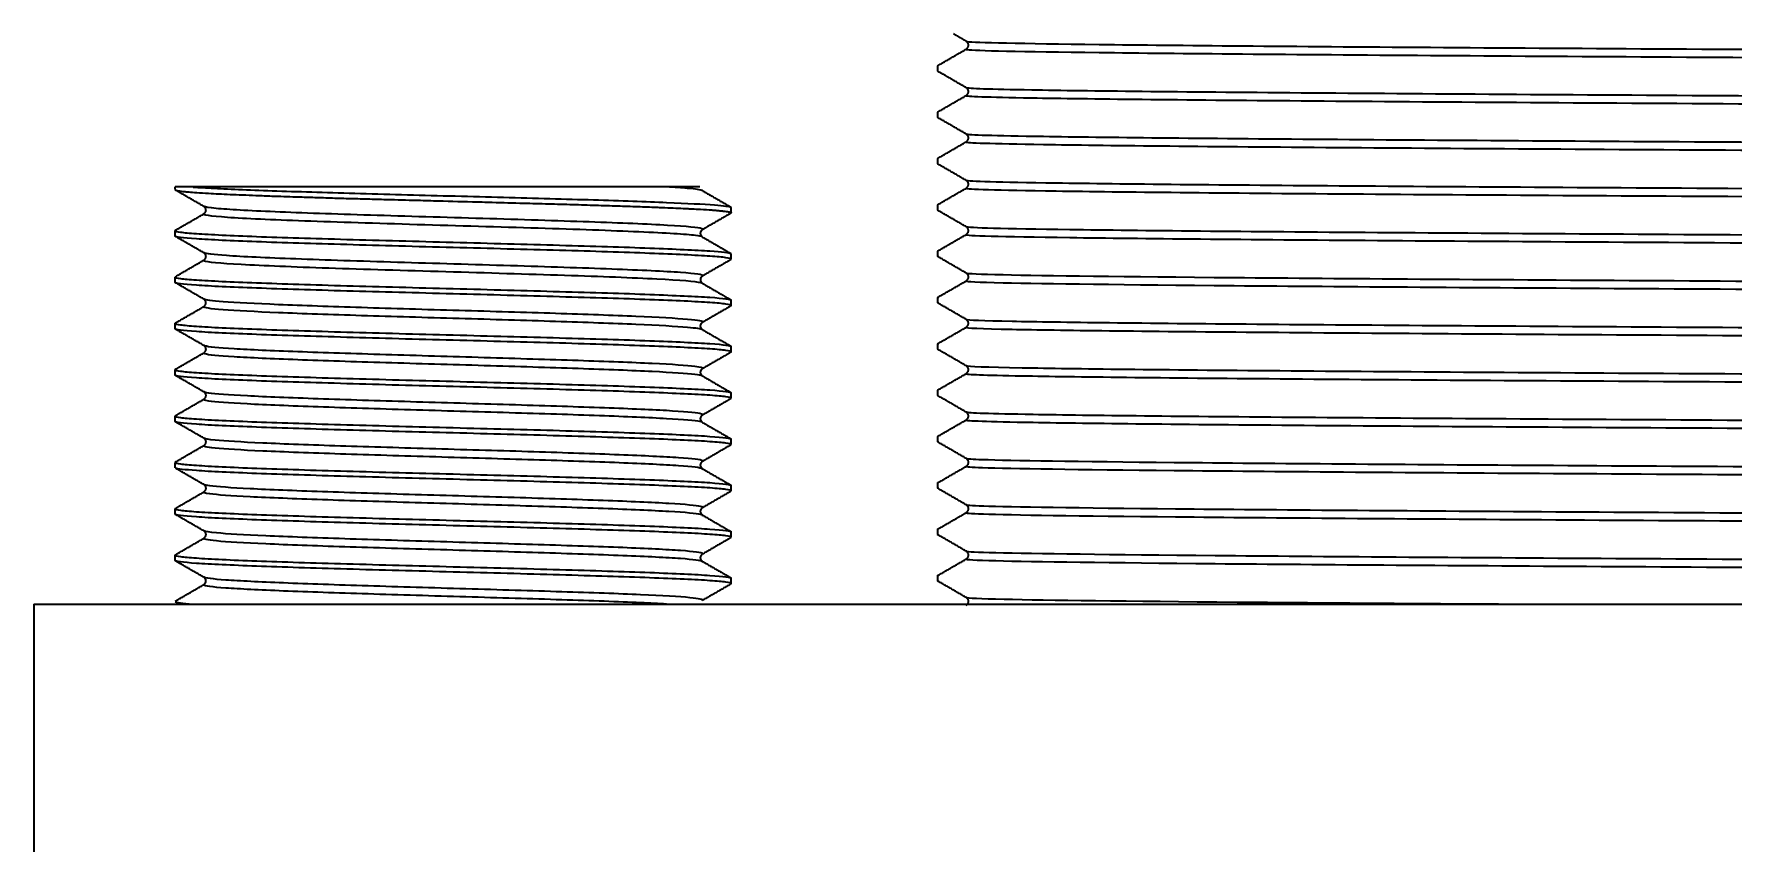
# Model space of a CAD drawing. Extents: x 1481 to 3160, y 4681 to 5260.
# Drawn here: x 1968.1 to 1982.76, y 4898.22 to 4905.2 of the extents above; entities that cross this region are included whole.
import ezdxf

# ---------------------------------------------------------------- set-up
doc = ezdxf.new("R2010")
doc.units = 0
doc.header["$LTSCALE"] = 30
doc.header["$MEASUREMENT"] = 0
doc.layers.get('0').update_dxf_attribs({"linetype": 'CONTINUOUS'})
doc.layers.add('\\M+5B3DF\\M+5B4E7\\M+5CFDF', color=3, linetype='CONTINUOUS', lineweight=9)

# ---------------------------------------------------------------- blocks, each defined once
blk = doc.blocks.new('22')
at = {"color": 0, "lineweight": 35}
for p, q in [((-151.452, 177.017), (-151.453, 177.016)), ((-151.453, 177.016), (-151.453, 176.959)), ((-151.452, 176.517), (-151.453, 176.516)), ((-151.453, 176.516), (-151.453, 176.459)), ((-151.452, 176.017), (-151.453, 176.016)), ((-151.453, 176.016), (-151.453, 175.959)), ((-159.68, 175.68), (-159.68, 175.709)), ((-159.485, 175.709), (-159.68, 175.709)), ((-153.68, 175.43), (-153.68, 175.488)), ((-151.452, 175.517), (-151.453, 175.516)), ((-151.453, 175.516), (-151.453, 175.459)), ((-153.684, 175.426), (-153.68, 175.43)), ((-159.677, 175.242), (-159.68, 175.238)), ((-159.68, 175.18), (-159.68, 175.238)), ((-153.684, 174.926), (-153.68, 174.93)), ((-153.68, 174.93), (-153.68, 174.988)), ((-151.453, 175.017), (-151.453, 174.959)), ((-151.452, 175.017), (-151.453, 175.017)), ((-159.677, 174.741), (-159.68, 174.737)), ((-159.68, 174.68), (-159.68, 174.737)), ((-159.369, 174.419), (-159.365, 174.421)), ((-153.682, 174.427), (-153.68, 174.43)), ((-153.68, 174.43), (-153.68, 174.487)), ((-151.452, 174.517), (-151.453, 174.516)), ((-151.453, 174.516), (-151.453, 174.459)), ((-159.674, 174.243), (-159.68, 174.238)), ((-159.68, 174.18), (-159.68, 174.238)), ((-153.68, 173.93), (-153.68, 173.988)), ((-151.452, 174.017), (-151.453, 174.016)), ((-151.453, 174.016), (-151.453, 173.959)), ((-153.682, 173.927), (-153.68, 173.93)), ((-159.676, 173.742), (-159.68, 173.738)), ((-159.68, 173.68), (-159.68, 173.738)), ((-153.991, 173.669), (-153.993, 173.67)), ((-153.683, 173.427), (-153.68, 173.43)), ((-153.68, 173.43), (-153.68, 173.488)), ((-151.452, 173.517), (-151.453, 173.516)), ((-151.453, 173.516), (-151.453, 173.459)), ((-159.675, 173.242), (-159.68, 173.238)), ((-159.68, 173.18), (-159.68, 173.238)), ((-153.991, 173.169), (-153.993, 173.17)), ((-153.685, 172.926), (-153.68, 172.93)), ((-153.68, 172.93), (-153.68, 172.988)), ((-151.452, 173.017), (-151.453, 173.016)), ((-151.453, 173.016), (-151.453, 172.959)), ((-159.677, 172.741), (-159.68, 172.738)), ((-159.68, 172.68), (-159.68, 172.738)), ((-153.993, 172.747), (-153.991, 172.749)), ((-151.452, 172.517), (-151.453, 172.516)), ((-151.453, 172.516), (-151.453, 172.459)), ((-153.685, 172.426), (-153.68, 172.43)), ((-153.68, 172.43), (-153.68, 172.488)), ((-159.678, 172.241), (-159.68, 172.238)), ((-159.68, 172.18), (-159.68, 172.238)), ((-153.993, 172.247), (-153.991, 172.249)), ((-153.68, 171.93), (-153.68, 171.988)), ((-151.452, 172.017), (-151.453, 172.016)), ((-151.453, 172.016), (-151.453, 171.959)), ((-153.683, 171.927), (-153.68, 171.93)), ((-159.678, 171.74), (-159.68, 171.738)), ((-159.68, 171.68), (-159.68, 171.738)), ((-153.682, 171.427), (-153.68, 171.43)), ((-153.68, 171.43), (-153.68, 171.488)), ((-151.452, 171.517), (-151.453, 171.516)), ((-151.453, 171.516), (-151.453, 171.459)), ((-159.677, 171.241), (-159.68, 171.238)), ((-161.203, 171.209), (-161.203, 168.209))]:
    blk.add_line(p, q, dxfattribs=at)
for points in [[(-151.142, 177.279), (-151.211, 177.319), (-151.28, 177.359)], [(-151.144, 177.195), (-151.095, 177.238), (-151.144, 177.281)], [(-151.455, 177.015), (-151.299, 177.106), (-151.142, 177.196)], [(-151.142, 176.779), (-151.299, 176.87), (-151.455, 176.96)], [(-151.144, 176.695), (-151.095, 176.738), (-151.144, 176.78)], [(-151.455, 176.515), (-151.299, 176.606), (-151.142, 176.696)], [(-151.142, 176.279), (-151.299, 176.37), (-151.455, 176.46)], [(-151.455, 176.015), (-151.299, 176.106), (-151.143, 176.196)], [(-151.144, 176.195), (-151.095, 176.238), (-151.144, 176.281)], [(-151.143, 175.779), (-151.299, 175.87), (-151.455, 175.96)], [(-159.366, 175.497), (-159.523, 175.587), (-159.679, 175.678)], [(-153.994, 175.67), (-153.837, 175.58), (-153.681, 175.489)], [(-151.455, 175.515), (-151.299, 175.606), (-151.143, 175.696)], [(-151.145, 175.695), (-151.095, 175.738), (-151.144, 175.78)], [(-159.369, 175.419), (-159.325, 175.459), (-159.369, 175.498)], [(-151.143, 175.279), (-151.299, 175.37), (-151.455, 175.46)], [(-159.68, 175.24), (-159.523, 175.33), (-159.366, 175.421)], [(-153.681, 175.428), (-153.838, 175.337), (-153.994, 175.247)], [(-151.144, 175.195), (-151.095, 175.238), (-151.145, 175.281)], [(-159.366, 174.997), (-159.522, 175.087), (-159.679, 175.177)], [(-153.992, 175.248), (-154.035, 175.209), (-153.992, 175.169)], [(-153.995, 175.171), (-153.838, 175.08), (-153.682, 174.99)], [(-151.455, 175.015), (-151.299, 175.106), (-151.143, 175.196)], [(-159.68, 174.739), (-159.524, 174.83), (-159.367, 174.92)], [(-159.369, 174.919), (-159.325, 174.959), (-159.369, 174.998)], [(-153.681, 174.927), (-153.838, 174.837), (-153.994, 174.747)], [(-151.142, 174.779), (-151.298, 174.87), (-151.454, 174.96)], [(-153.991, 174.748), (-154.035, 174.709), (-153.991, 174.669)], [(-151.144, 174.695), (-151.094, 174.738), (-151.143, 174.78)], [(-159.367, 174.497), (-159.523, 174.587), (-159.679, 174.678)], [(-153.994, 174.67), (-153.837, 174.58), (-153.68, 174.489)], [(-151.454, 174.516), (-151.298, 174.606), (-151.142, 174.696)], [(-159.676, 174.242), (-159.52, 174.332), (-159.363, 174.422)], [(-159.369, 174.42), (-159.326, 174.459), (-159.369, 174.498)], [(-153.68, 174.428), (-153.836, 174.338), (-153.992, 174.248)], [(-151.142, 174.279), (-151.298, 174.37), (-151.454, 174.46)], [(-159.368, 173.998), (-159.524, 174.088), (-159.68, 174.178)], [(-153.992, 174.248), (-154.035, 174.209), (-153.992, 174.17)], [(-153.993, 174.17), (-153.837, 174.08), (-153.681, 173.99)], [(-151.454, 174.016), (-151.298, 174.106), (-151.142, 174.196)], [(-151.144, 174.195), (-151.094, 174.238), (-151.144, 174.28)], [(-159.368, 173.92), (-159.325, 173.959), (-159.369, 173.998)], [(-159.678, 173.741), (-159.522, 173.831), (-159.366, 173.921)], [(-153.68, 173.928), (-153.836, 173.838), (-153.992, 173.748)], [(-151.142, 173.779), (-151.298, 173.87), (-151.455, 173.96)], [(-159.367, 173.498), (-159.524, 173.588), (-159.68, 173.678)], [(-153.992, 173.748), (-154.035, 173.709), (-153.992, 173.67)], [(-153.995, 173.672), (-153.839, 173.581), (-153.683, 173.491)], [(-151.455, 173.516), (-151.298, 173.606), (-151.142, 173.696)], [(-151.144, 173.695), (-151.094, 173.738), (-151.144, 173.781)], [(-159.368, 173.42), (-159.325, 173.459), (-159.368, 173.498)], [(-151.142, 173.279), (-151.298, 173.37), (-151.455, 173.46)], [(-159.677, 173.241), (-159.521, 173.331), (-159.365, 173.422)], [(-153.992, 173.248), (-154.035, 173.209), (-153.992, 173.17)], [(-153.681, 173.428), (-153.837, 173.337), (-153.993, 173.247)], [(-151.144, 173.195), (-151.095, 173.238), (-151.144, 173.28)], [(-159.366, 172.997), (-159.522, 173.087), (-159.679, 173.177)], [(-153.995, 173.171), (-153.839, 173.081), (-153.682, 172.991)], [(-151.455, 173.016), (-151.299, 173.106), (-151.142, 173.196)], [(-159.679, 172.74), (-159.522, 172.831), (-159.366, 172.921)], [(-159.368, 172.92), (-159.325, 172.959), (-159.368, 172.998)], [(-153.683, 172.927), (-153.839, 172.837), (-153.995, 172.746)], [(-151.142, 172.779), (-151.298, 172.87), (-151.454, 172.96)], [(-153.992, 172.748), (-154.035, 172.709), (-153.992, 172.67)], [(-151.143, 172.695), (-151.094, 172.738), (-151.144, 172.781)], [(-159.365, 172.496), (-159.521, 172.586), (-159.677, 172.677)], [(-153.993, 172.67), (-153.837, 172.58), (-153.681, 172.49)], [(-151.454, 172.515), (-151.298, 172.606), (-151.142, 172.696)], [(-159.68, 172.239), (-159.524, 172.33), (-159.368, 172.42)], [(-159.368, 172.42), (-159.325, 172.459), (-159.368, 172.498)], [(-153.683, 172.427), (-153.839, 172.336), (-153.995, 172.246)], [(-151.142, 172.279), (-151.298, 172.37), (-151.454, 172.46)], [(-159.366, 171.997), (-159.522, 172.087), (-159.678, 172.177)], [(-153.992, 172.248), (-154.035, 172.209), (-153.992, 172.17)], [(-153.992, 172.17), (-153.836, 172.079), (-153.68, 171.989)], [(-151.454, 172.015), (-151.298, 172.106), (-151.142, 172.196)], [(-151.144, 172.195), (-151.094, 172.238), (-151.143, 172.28)], [(-159.369, 171.92), (-159.325, 171.959), (-159.368, 171.998)], [(-159.68, 171.739), (-159.524, 171.829), (-159.368, 171.92)], [(-153.681, 171.928), (-153.837, 171.838), (-153.993, 171.747)], [(-151.142, 171.779), (-151.298, 171.87), (-151.454, 171.96)], [(-151.143, 171.695), (-151.094, 171.738), (-151.144, 171.781)], [(-159.368, 171.498), (-159.524, 171.588), (-159.68, 171.678)], [(-153.992, 171.748), (-154.035, 171.709), (-153.992, 171.67)], [(-153.992, 171.67), (-153.836, 171.58), (-153.68, 171.49)], [(-151.454, 171.515), (-151.298, 171.606), (-151.142, 171.696)], [(-159.679, 171.24), (-159.523, 171.33), (-159.367, 171.421)], [(-159.369, 171.42), (-159.326, 171.459), (-159.369, 171.498)], [(-153.68, 171.428), (-153.836, 171.338), (-153.992, 171.248)], [(-151.142, 171.279), (-151.298, 171.37), (-151.454, 171.46)], [(-151.144, 171.195), (-151.094, 171.238), (-151.143, 171.28)]]:
    blk.add_open_spline(points, degree=2, dxfattribs=at)
for points, knots in [([(-151.144, 177.28), (-151.142, 177.279), (-151.056, 177.267), (-149.907, 177.245), (-146.117, 177.213), (-140.728, 177.182), (-134.568, 177.151), (-128.582, 177.119), (-123.689, 177.088), (-120.828, 177.058), (-120.253, 177.039), (-120.261, 177.031)], [0, 0, 0, 0, 0.017766, 0.143446, 0.269125, 0.394805, 0.520485, 0.646165, 0.771844, 0.897524, 1, 1, 1, 1]), ([(-151.144, 177.195), (-151.148, 177.193), (-151.081, 177.18), (-149.907, 177.158), (-146.117, 177.126), (-140.728, 177.095), (-134.568, 177.063), (-128.582, 177.032), (-123.689, 177.001), (-120.866, 176.972), (-120.277, 176.953), (-120.262, 176.945)], [0, 0, 0, 0, 0.023423, 0.148981, 0.27454, 0.400098, 0.525656, 0.651215, 0.776773, 0.902332, 1, 1, 1, 1]), ([(-151.144, 176.781), (-151.13, 176.773), (-150.574, 176.754), (-147.842, 176.726), (-142.996, 176.694), (-137.03, 176.663), (-130.861, 176.631), (-125.435, 176.6), (-121.585, 176.569), (-120.341, 176.546), (-120.258, 176.533), (-120.261, 176.531)], [0, 0, 0, 0, 0.093913, 0.219456, 0.345, 0.470543, 0.596086, 0.721629, 0.847173, 0.972716, 1, 1, 1, 1]), ([(-151.144, 176.695), (-151.158, 176.687), (-150.619, 176.668), (-147.842, 176.639), (-142.996, 176.607), (-137.03, 176.576), (-130.861, 176.544), (-125.435, 176.513), (-121.585, 176.482), (-120.367, 176.459), (-120.265, 176.447), (-120.261, 176.445)], [0, 0, 0, 0, 0.099587, 0.22513, 0.350673, 0.476217, 0.60176, 0.727304, 0.852847, 0.97839, 1, 1, 1, 1]), ([(-151.144, 176.195), (-151.159, 176.186), (-150.547, 176.166), (-147.568, 176.136), (-142.621, 176.105), (-136.612, 176.074), (-130.463, 176.042), (-125.119, 176.011), (-121.399, 175.98), (-120.33, 175.958), (-120.263, 175.946), (-120.261, 175.945)], [0, 0, 0, 0, 0.107918, 0.233462, 0.359005, 0.484548, 0.610091, 0.735635, 0.861178, 0.986721, 1, 1, 1, 1]), ([(-151.144, 176.28), (-151.128, 176.272), (-150.5, 176.253), (-147.568, 176.224), (-142.621, 176.192), (-136.612, 176.161), (-130.463, 176.129), (-125.119, 176.098), (-121.399, 176.067), (-120.307, 176.044), (-120.258, 176.032), (-120.261, 176.031)], [0, 0, 0, 0, 0.102244, 0.227788, 0.353331, 0.478874, 0.604418, 0.729961, 0.855504, 0.981048, 1, 1, 1, 1]), ([(-159.68, 175.68), (-159.68, 175.678), (-159.671, 175.672), (-159.634, 175.666), (-159.581, 175.659), (-159.529, 175.654), (-159.444, 175.648), (-159.335, 175.641), (-159.212, 175.635), (-159.09, 175.629), (-158.956, 175.624), (-158.837, 175.619), (-158.71, 175.614), (-158.548, 175.608), (-158.341, 175.602), (-158.126, 175.595), (-157.935, 175.589), (-157.768, 175.584), (-157.599, 175.58), (-157.394, 175.574), (-157.148, 175.568), (-156.828, 175.559), (-156.541, 175.551), (-156.215, 175.543), (-155.94, 175.535), (-155.65, 175.527), (-155.389, 175.52), (-155.14, 175.512), (-154.905, 175.505), (-154.686, 175.497), (-154.53, 175.492), (-154.404, 175.487), (-154.305, 175.482), (-154.213, 175.478), (-154.147, 175.475), (-154.084, 175.472), (-153.993, 175.467), (-153.909, 175.462), (-153.844, 175.457), (-153.802, 175.453), (-153.764, 175.449), (-153.738, 175.446), (-153.722, 175.443), (-153.712, 175.442), (-153.704, 175.44), (-153.697, 175.439), (-153.692, 175.437), (-153.687, 175.436), (-153.684, 175.434), (-153.682, 175.433), (-153.68, 175.431), (-153.68, 175.43), (-153.68, 175.43)], [0, 0, 0, 0, 0.02654, 0.066896, 0.080651, 0.100386, 0.126101, 0.157802, 0.180638, 0.203421, 0.226146, 0.248814, 0.258875, 0.283044, 0.31722, 0.340016, 0.362733, 0.385371, 0.397663, 0.419617, 0.453595, 0.477354, 0.521969, 0.544668, 0.581483, 0.611239, 0.641363, 0.671235, 0.701083, 0.730917, 0.760738, 0.770513, 0.790488, 0.810214, 0.820465, 0.828755, 0.848643, 0.880128, 0.893673, 0.908167, 0.923609, 0.939997, 0.946712, 0.953267, 0.959664, 0.965902, 0.971981, 0.977902, 0.983664, 0.989267, 0.994713, 1, 1, 1, 1]), ([(-159.485, 175.708), (-159.423, 175.704), (-159.347, 175.699), (-159.17, 175.69), (-159.067, 175.686), (-158.84, 175.676), (-158.716, 175.671), (-158.447, 175.662), (-158.301, 175.658), (-158, 175.649), (-157.843, 175.644), (-157.515, 175.635), (-157.344, 175.63), (-157.003, 175.621), (-156.831, 175.616), (-156.483, 175.607), (-156.308, 175.603), (-155.968, 175.594), (-155.801, 175.589), (-155.474, 175.579), (-155.316, 175.575), (-154.869, 175.561), (-154.598, 175.552), (-154.155, 175.533), (-153.978, 175.524), (-153.757, 175.508), (-153.697, 175.499), (-153.683, 175.491)], [0, 0, 0, 0, 0.063493, 0.063493, 0.126986, 0.126986, 0.190479, 0.190479, 0.253972, 0.253972, 0.317466, 0.317466, 0.380959, 0.380959, 0.444452, 0.444452, 0.507945, 0.507945, 0.571438, 0.571438, 0.634931, 0.634931, 0.761917, 0.761917, 0.888903, 0.888903, 1, 1, 1, 1]), ([(-154.378, 175.709), (-154.504, 175.709), (-154.662, 175.709), (-155.039, 175.709), (-155.254, 175.709), (-155.605, 175.709), (-155.727, 175.709), (-155.976, 175.709), (-156.103, 175.709), (-156.49, 175.709), (-156.76, 175.709), (-157.287, 175.709), (-157.551, 175.709), (-157.923, 175.709), (-158.044, 175.709), (-158.278, 175.709), (-158.392, 175.709), (-158.715, 175.709), (-158.907, 175.709), (-159.242, 175.709), (-159.378, 175.709), (-159.484, 175.709)], [0, 0, 0, 0, 0.125, 0.125, 0.25, 0.25, 0.3125, 0.3125, 0.375, 0.375, 0.5, 0.5, 0.625, 0.625, 0.6875, 0.6875, 0.75, 0.75, 0.875, 0.875, 1, 1, 1, 1]), ([(-153.991, 175.669), (-154.005, 175.677), (-154.095, 175.691), (-154.289, 175.704), (-154.377, 175.709)], [0, 0, 0, 0, 0.617336, 1, 1, 1, 1]), ([(-154.017, 175.709), (-154.027, 175.709), (-154.057, 175.709), (-154.169, 175.709), (-154.262, 175.709), (-154.377, 175.709)], [0, 0, 0, 0, 0.444502, 0.444502, 1, 1, 1, 1]), ([(-151.145, 175.695), (-151.153, 175.685), (-150.462, 175.665), (-147.286, 175.634), (-142.241, 175.603), (-136.193, 175.572), (-130.069, 175.54), (-124.81, 175.509), (-121.224, 175.477), (-120.297, 175.456), (-120.262, 175.445), (-120.261, 175.445)], [0, 0, 0, 0, 0.115302, 0.240997, 0.366692, 0.492387, 0.618082, 0.743777, 0.869472, 0.995168, 1, 1, 1, 1]), ([(-151.144, 175.781), (-151.128, 175.771), (-150.425, 175.752), (-147.286, 175.721), (-142.241, 175.69), (-136.193, 175.659), (-130.069, 175.627), (-124.81, 175.596), (-121.224, 175.565), (-120.279, 175.543), (-120.26, 175.532), (-120.261, 175.531)], [0, 0, 0, 0, 0.110896, 0.23653, 0.362164, 0.487799, 0.613433, 0.739067, 0.864701, 0.990335, 1, 1, 1, 1]), ([(-153.992, 175.248), (-153.985, 175.252), (-153.992, 175.267), (-154.286, 175.295), (-155.162, 175.331), (-156.349, 175.368), (-157.604, 175.404), (-158.669, 175.44), (-159.236, 175.472), (-159.356, 175.491), (-159.368, 175.498)], [0, 0, 0, 0, 0.04256, 0.187923, 0.333285, 0.478648, 0.62401, 0.769373, 0.914736, 1, 1, 1, 1]), ([(-153.992, 175.17), (-154.001, 175.175), (-154.089, 175.193), (-154.594, 175.224), (-155.726, 175.263), (-157.085, 175.302), (-158.348, 175.341), (-159.215, 175.38), (-159.392, 175.406), (-159.369, 175.42), (-159.368, 175.42)], [0, 0, 0, 0, 0.059123, 0.215784, 0.372445, 0.529106, 0.685767, 0.842428, 0.999089, 1, 1, 1, 1]), ([(-151.145, 175.281), (-151.128, 175.271), (-150.345, 175.25), (-146.995, 175.219), (-141.857, 175.188), (-135.773, 175.157), (-129.679, 175.125), (-124.509, 175.094), (-121.058, 175.062), (-120.251, 175.041), (-120.261, 175.031), (-120.261, 175.031)], [0, 0, 0, 0, 0.119431, 0.24502, 0.370609, 0.496198, 0.621787, 0.747376, 0.872965, 0.998554, 1, 1, 1, 1]), ([(-159.68, 175.238), (-159.68, 175.232), (-159.661, 175.227), (-159.584, 175.216), (-159.526, 175.211), (-159.3, 175.196), (-159.077, 175.185), (-158.662, 175.169), (-158.508, 175.164), (-158.181, 175.154), (-158.009, 175.149), (-157.647, 175.138), (-157.456, 175.133), (-157.072, 175.123), (-156.878, 175.118), (-156.285, 175.102), (-155.896, 175.091), (-155.35, 175.076), (-155.178, 175.071), (-154.852, 175.061), (-154.698, 175.055), (-154.421, 175.045), (-154.297, 175.039), (-154.078, 175.029), (-153.984, 175.024), (-153.778, 175.01), (-153.701, 175), (-153.684, 174.991)], [0, 0, 0, 0, 0.063483, 0.063483, 0.126966, 0.126966, 0.253932, 0.253932, 0.317415, 0.317415, 0.380898, 0.380898, 0.444381, 0.444381, 0.507864, 0.507864, 0.634831, 0.634831, 0.698314, 0.698314, 0.761797, 0.761797, 0.82528, 0.82528, 0.888763, 0.888763, 1, 1, 1, 1]), ([(-153.68, 174.93), (-153.68, 174.935), (-153.7, 174.941), (-153.776, 174.951), (-153.834, 174.956), (-153.985, 174.966), (-154.078, 174.972), (-154.298, 174.982), (-154.422, 174.987), (-154.698, 174.998), (-154.853, 175.003), (-155.179, 175.014), (-155.351, 175.019), (-155.714, 175.029), (-155.905, 175.034), (-156.288, 175.045), (-156.483, 175.05), (-156.878, 175.06), (-157.074, 175.065), (-157.457, 175.076), (-157.646, 175.081), (-158.01, 175.092), (-158.182, 175.097), (-158.508, 175.107), (-158.662, 175.112), (-158.939, 175.123), (-159.063, 175.128), (-159.282, 175.138), (-159.376, 175.143), (-159.601, 175.159), (-159.68, 175.17), (-159.68, 175.18)], [0, 0, 0, 0, 0.0625, 0.0625, 0.125, 0.125, 0.1875, 0.1875, 0.25, 0.25, 0.3125, 0.3125, 0.375, 0.375, 0.4375, 0.4375, 0.5, 0.5, 0.5625, 0.5625, 0.625, 0.625, 0.6875, 0.6875, 0.75, 0.75, 0.8125, 0.8125, 0.875, 0.875, 1, 1, 1, 1]), ([(-151.145, 175.195), (-151.164, 175.184), (-150.396, 175.164), (-146.995, 175.132), (-141.857, 175.101), (-135.773, 175.07), (-129.679, 175.038), (-124.509, 175.007), (-121.09, 174.976), (-120.279, 174.955), (-120.261, 174.945)], [0, 0, 0, 0, 0.125017, 0.250515, 0.376013, 0.501511, 0.627009, 0.752507, 0.878005, 1, 1, 1, 1]), ([(-153.991, 174.669), (-153.994, 174.671), (-154.037, 174.686), (-154.392, 174.714), (-155.429, 174.754), (-156.763, 174.793), (-158.077, 174.832), (-159.06, 174.871), (-159.37, 174.9), (-159.374, 174.916), (-159.369, 174.919)], [0, 0, 0, 0, 0.024119, 0.180839, 0.337559, 0.49428, 0.651, 0.80772, 0.96444, 1, 1, 1, 1]), ([(-153.992, 174.748), (-153.991, 174.749), (-153.972, 174.761), (-154.141, 174.786), (-154.909, 174.822), (-156.04, 174.859), (-157.302, 174.895), (-158.437, 174.932), (-159.167, 174.966), (-159.35, 174.988), (-159.368, 174.998)], [0, 0, 0, 0, 0.007139, 0.152572, 0.298006, 0.44344, 0.588874, 0.734308, 0.879741, 1, 1, 1, 1]), ([(-159.68, 174.737), (-159.68, 174.732), (-159.661, 174.727), (-159.584, 174.716), (-159.526, 174.711), (-159.3, 174.696), (-159.077, 174.685), (-158.662, 174.67), (-158.508, 174.665), (-158.181, 174.654), (-158.009, 174.649), (-157.647, 174.638), (-157.456, 174.633), (-157.072, 174.623), (-156.878, 174.618), (-156.285, 174.602), (-155.896, 174.591), (-155.35, 174.576), (-155.178, 174.571), (-154.852, 174.561), (-154.698, 174.555), (-154.421, 174.544), (-154.297, 174.539), (-154.078, 174.529), (-153.984, 174.524), (-153.76, 174.508), (-153.68, 174.498), (-153.68, 174.487)], [0, 0, 0, 0, 0.0625, 0.0625, 0.125, 0.125, 0.25, 0.25, 0.3125, 0.3125, 0.375, 0.375, 0.4375, 0.4375, 0.5, 0.5, 0.625, 0.625, 0.6875, 0.6875, 0.75, 0.75, 0.8125, 0.8125, 0.875, 0.875, 1, 1, 1, 1]), ([(-151.144, 174.78), (-151.133, 174.775), (-150.761, 174.758), (-148.581, 174.732), (-144.045, 174.7), (-138.227, 174.669), (-132.022, 174.638), (-126.382, 174.606), (-122.173, 174.575), (-120.459, 174.55), (-120.254, 174.535), (-120.262, 174.53)], [0, 0, 0, 0, 0.069642, 0.19517, 0.320698, 0.446227, 0.571755, 0.697283, 0.822811, 0.948339, 1, 1, 1, 1]), ([(-153.68, 174.43), (-153.68, 174.435), (-153.7, 174.441), (-153.776, 174.451), (-153.834, 174.456), (-153.985, 174.467), (-154.078, 174.472), (-154.298, 174.482), (-154.422, 174.487), (-154.699, 174.498), (-154.853, 174.503), (-155.179, 174.513), (-155.351, 174.518), (-155.714, 174.529), (-155.905, 174.534), (-156.288, 174.545), (-156.483, 174.55), (-156.878, 174.56), (-157.074, 174.566), (-157.457, 174.576), (-157.647, 174.581), (-158.01, 174.591), (-158.182, 174.597), (-158.508, 174.607), (-158.662, 174.612), (-158.939, 174.623), (-159.063, 174.628), (-159.282, 174.638), (-159.376, 174.643), (-159.601, 174.659), (-159.68, 174.669), (-159.68, 174.68)], [0, 0, 0, 0, 0.0625, 0.0625, 0.125, 0.125, 0.1875, 0.1875, 0.25, 0.25, 0.3125, 0.3125, 0.375, 0.375, 0.4375, 0.4375, 0.5, 0.5, 0.5625, 0.5625, 0.625, 0.625, 0.6875, 0.6875, 0.75, 0.75, 0.8125, 0.8125, 0.875, 0.875, 1, 1, 1, 1]), ([(-151.144, 174.695), (-151.152, 174.688), (-150.796, 174.672), (-148.581, 174.645), (-144.045, 174.613), (-138.227, 174.582), (-132.022, 174.551), (-126.382, 174.519), (-122.173, 174.488), (-120.491, 174.463), (-120.268, 174.449), (-120.262, 174.445)], [0, 0, 0, 0, 0.074757, 0.200361, 0.325965, 0.451569, 0.577172, 0.702776, 0.82838, 0.953984, 1, 1, 1, 1]), ([(-153.991, 174.169), (-154.004, 174.177), (-154.129, 174.196), (-154.656, 174.225), (-155.546, 174.257), (-156.615, 174.289), (-157.694, 174.32), (-158.614, 174.352), (-159.229, 174.384), (-159.38, 174.406), (-159.371, 174.418), (-159.369, 174.419)], [0, 0, 0, 0, 0.096677, 0.223785, 0.350894, 0.478002, 0.605111, 0.732219, 0.859327, 0.986436, 1, 1, 1, 1]), ([(-153.99, 174.249), (-153.975, 174.259), (-154.086, 174.28), (-154.656, 174.312), (-155.546, 174.344), (-156.615, 174.375), (-157.694, 174.407), (-158.614, 174.439), (-159.203, 174.469), (-159.353, 174.489), (-159.369, 174.498)], [0, 0, 0, 0, 0.125354, 0.252665, 0.379976, 0.507286, 0.634597, 0.761908, 0.889218, 1, 1, 1, 1]), ([(-159.68, 174.238), (-159.68, 174.232), (-159.661, 174.227), (-159.584, 174.217), (-159.526, 174.212), (-159.376, 174.201), (-159.282, 174.196), (-159.063, 174.185), (-158.938, 174.18), (-158.662, 174.17), (-158.507, 174.165), (-158.181, 174.154), (-158.009, 174.149), (-157.646, 174.139), (-157.455, 174.133), (-157.072, 174.123), (-156.878, 174.118), (-156.482, 174.107), (-156.287, 174.102), (-155.904, 174.092), (-155.713, 174.087), (-155.35, 174.076), (-155.178, 174.071), (-154.852, 174.061), (-154.698, 174.055), (-154.421, 174.045), (-154.297, 174.04), (-154.078, 174.029), (-153.984, 174.024), (-153.76, 174.009), (-153.68, 173.998), (-153.68, 173.988)], [0, 0, 0, 0, 0.0625, 0.0625, 0.125, 0.125, 0.1875, 0.1875, 0.25, 0.25, 0.3125, 0.3125, 0.375, 0.375, 0.4375, 0.4375, 0.5, 0.5, 0.5625, 0.5625, 0.625, 0.625, 0.6875, 0.6875, 0.75, 0.75, 0.8125, 0.8125, 0.875, 0.875, 1, 1, 1, 1]), ([(-153.68, 173.93), (-153.68, 173.935), (-153.7, 173.94), (-153.776, 173.951), (-153.834, 173.956), (-153.985, 173.967), (-154.078, 173.972), (-154.298, 173.982), (-154.422, 173.987), (-154.699, 173.998), (-154.853, 174.003), (-155.179, 174.013), (-155.351, 174.019), (-155.714, 174.029), (-155.905, 174.034), (-156.288, 174.045), (-156.483, 174.05), (-156.878, 174.06), (-157.074, 174.065), (-157.457, 174.076), (-157.647, 174.081), (-158.01, 174.092), (-158.182, 174.097), (-158.508, 174.107), (-158.662, 174.112), (-158.939, 174.123), (-159.063, 174.128), (-159.282, 174.138), (-159.376, 174.143), (-159.601, 174.159), (-159.68, 174.169), (-159.68, 174.18)], [0, 0, 0, 0, 0.0625, 0.0625, 0.125, 0.125, 0.1875, 0.1875, 0.25, 0.25, 0.3125, 0.3125, 0.375, 0.375, 0.4375, 0.4375, 0.5, 0.5, 0.5625, 0.5625, 0.625, 0.625, 0.6875, 0.6875, 0.75, 0.75, 0.8125, 0.8125, 0.875, 0.875, 1, 1, 1, 1]), ([(-151.144, 174.195), (-151.155, 174.188), (-150.741, 174.17), (-148.333, 174.143), (-143.685, 174.111), (-137.812, 174.08), (-131.615, 174.048), (-126.046, 174.017), (-121.959, 173.986), (-120.444, 173.962), (-120.267, 173.948), (-120.262, 173.945)], [0, 0, 0, 0, 0.083755, 0.209268, 0.334782, 0.460295, 0.585808, 0.711321, 0.836834, 0.962347, 1, 1, 1, 1]), ([(-151.144, 174.28), (-151.132, 174.274), (-150.7, 174.257), (-148.333, 174.23), (-143.685, 174.198), (-137.812, 174.167), (-131.615, 174.135), (-126.046, 174.104), (-121.959, 174.073), (-120.415, 174.048), (-120.255, 174.034), (-120.262, 174.031)], [0, 0, 0, 0, 0.078092, 0.203621, 0.329149, 0.454677, 0.580205, 0.705733, 0.831261, 0.956789, 1, 1, 1, 1]), ([(-153.99, 173.749), (-153.98, 173.757), (-154.045, 173.775), (-154.475, 173.804), (-155.296, 173.835), (-156.335, 173.867), (-157.427, 173.899), (-158.403, 173.931), (-159.108, 173.962), (-159.339, 173.985), (-159.368, 173.997), (-159.37, 173.999)], [0, 0, 0, 0, 0.0915, 0.218546, 0.345592, 0.472639, 0.599685, 0.726731, 0.853778, 0.980824, 1, 1, 1, 1]), ([(-153.993, 173.67), (-154.004, 173.675), (-154.085, 173.691), (-154.475, 173.717), (-155.296, 173.749), (-156.335, 173.781), (-157.427, 173.812), (-158.403, 173.844), (-159.108, 173.876), (-159.365, 173.901), (-159.376, 173.916), (-159.368, 173.92)], [0, 0, 0, 0, 0.059449, 0.186667, 0.313884, 0.441101, 0.568318, 0.695536, 0.822753, 0.94997, 1, 1, 1, 1]), ([(-159.68, 173.738), (-159.68, 173.732), (-159.661, 173.727), (-159.584, 173.717), (-159.526, 173.711), (-159.376, 173.701), (-159.282, 173.696), (-159.063, 173.685), (-158.938, 173.68), (-158.662, 173.67), (-158.507, 173.665), (-158.181, 173.654), (-158.009, 173.649), (-157.646, 173.639), (-157.455, 173.633), (-157.072, 173.623), (-156.878, 173.618), (-156.482, 173.607), (-156.287, 173.602), (-155.904, 173.592), (-155.713, 173.587), (-155.35, 173.576), (-155.178, 173.571), (-154.852, 173.561), (-154.698, 173.555), (-154.421, 173.545), (-154.297, 173.54), (-154.078, 173.529), (-153.984, 173.524), (-153.76, 173.509), (-153.68, 173.498), (-153.68, 173.488)], [0, 0, 0, 0, 0.0625, 0.0625, 0.125, 0.125, 0.1875, 0.1875, 0.25, 0.25, 0.3125, 0.3125, 0.375, 0.375, 0.4375, 0.4375, 0.5, 0.5, 0.5625, 0.5625, 0.625, 0.625, 0.6875, 0.6875, 0.75, 0.75, 0.8125, 0.8125, 0.875, 0.875, 1, 1, 1, 1]), ([(-153.68, 173.43), (-153.68, 173.435), (-153.7, 173.44), (-153.776, 173.451), (-153.834, 173.456), (-153.985, 173.467), (-154.078, 173.472), (-154.298, 173.482), (-154.422, 173.487), (-154.699, 173.498), (-154.853, 173.503), (-155.179, 173.513), (-155.351, 173.519), (-155.714, 173.529), (-155.905, 173.534), (-156.288, 173.545), (-156.483, 173.55), (-156.878, 173.56), (-157.074, 173.565), (-157.457, 173.576), (-157.647, 173.581), (-158.01, 173.592), (-158.182, 173.597), (-158.508, 173.607), (-158.662, 173.612), (-158.939, 173.623), (-159.063, 173.628), (-159.282, 173.638), (-159.376, 173.644), (-159.601, 173.659), (-159.68, 173.67), (-159.68, 173.68)], [0, 0, 0, 0, 0.0625, 0.0625, 0.125, 0.125, 0.1875, 0.1875, 0.25, 0.25, 0.3125, 0.3125, 0.375, 0.375, 0.4375, 0.4375, 0.5, 0.5, 0.5625, 0.5625, 0.625, 0.625, 0.6875, 0.6875, 0.75, 0.75, 0.8125, 0.8125, 0.875, 0.875, 1, 1, 1, 1]), ([(-151.144, 173.695), (-151.153, 173.687), (-150.671, 173.669), (-148.075, 173.64), (-143.32, 173.609), (-137.396, 173.578), (-131.212, 173.546), (-125.717, 173.515), (-121.755, 173.484), (-120.402, 173.46), (-120.266, 173.447), (-120.262, 173.445)], [0, 0, 0, 0, 0.091458, 0.217108, 0.342757, 0.468406, 0.594056, 0.719705, 0.845355, 0.971004, 1, 1, 1, 1]), ([(-151.144, 173.781), (-151.131, 173.773), (-150.636, 173.756), (-148.075, 173.727), (-143.32, 173.696), (-137.396, 173.665), (-131.212, 173.633), (-125.717, 173.602), (-121.755, 173.571), (-120.379, 173.547), (-120.258, 173.534), (-120.261, 173.531)], [0, 0, 0, 0, 0.086758, 0.212422, 0.338087, 0.463751, 0.589416, 0.715081, 0.840745, 0.96641, 1, 1, 1, 1]), ([(-153.992, 173.248), (-153.983, 173.253), (-154.008, 173.269), (-154.317, 173.296), (-155.06, 173.327), (-156.058, 173.359), (-157.153, 173.391), (-158.174, 173.423), (-158.961, 173.454), (-159.302, 173.48), (-159.363, 173.494), (-159.369, 173.499)], [0, 0, 0, 0, 0.062415, 0.189198, 0.315981, 0.442764, 0.569547, 0.69633, 0.823113, 0.949896, 1, 1, 1, 1]), ([(-153.993, 173.17), (-153.998, 173.173), (-154.042, 173.185), (-154.317, 173.209), (-155.06, 173.241), (-156.058, 173.272), (-157.153, 173.304), (-158.174, 173.336), (-158.961, 173.368), (-159.34, 173.396), (-159.381, 173.413), (-159.367, 173.42)], [0, 0, 0, 0, 0.027469, 0.154437, 0.281406, 0.408375, 0.535343, 0.662312, 0.789281, 0.916249, 1, 1, 1, 1]), ([(-151.144, 173.281), (-151.13, 173.273), (-150.566, 173.254), (-147.808, 173.225), (-142.949, 173.194), (-136.978, 173.163), (-130.811, 173.131), (-125.395, 173.1), (-121.561, 173.068), (-120.432, 173.047), (-120.292, 173.036), (-120.287, 173.036)], [0, 0, 0, 0, 0.097202, 0.225486, 0.353771, 0.482055, 0.610339, 0.738624, 0.866908, 0.995192, 1, 1, 1, 1]), ([(-159.68, 173.238), (-159.68, 173.232), (-159.661, 173.227), (-159.584, 173.217), (-159.526, 173.211), (-159.376, 173.201), (-159.282, 173.196), (-159.063, 173.185), (-158.938, 173.18), (-158.662, 173.17), (-158.507, 173.165), (-158.181, 173.154), (-158.009, 173.149), (-157.646, 173.139), (-157.455, 173.133), (-157.072, 173.123), (-156.878, 173.118), (-156.482, 173.107), (-156.287, 173.102), (-155.904, 173.092), (-155.713, 173.087), (-155.35, 173.076), (-155.178, 173.071), (-154.852, 173.061), (-154.698, 173.055), (-154.421, 173.045), (-154.297, 173.04), (-154.078, 173.029), (-153.984, 173.024), (-153.76, 173.008), (-153.68, 172.998), (-153.68, 172.988)], [0, 0, 0, 0, 0.0625, 0.0625, 0.125, 0.125, 0.1875, 0.1875, 0.25, 0.25, 0.3125, 0.3125, 0.375, 0.375, 0.4375, 0.4375, 0.5, 0.5, 0.5625, 0.5625, 0.625, 0.625, 0.6875, 0.6875, 0.75, 0.75, 0.8125, 0.8125, 0.875, 0.875, 1, 1, 1, 1]), ([(-153.68, 172.93), (-153.68, 172.935), (-153.7, 172.94), (-153.776, 172.951), (-153.834, 172.956), (-153.985, 172.966), (-154.078, 172.972), (-154.298, 172.982), (-154.422, 172.987), (-154.699, 172.998), (-154.853, 173.003), (-155.179, 173.013), (-155.351, 173.019), (-155.714, 173.029), (-155.905, 173.034), (-156.288, 173.045), (-156.483, 173.05), (-156.878, 173.06), (-157.074, 173.065), (-157.457, 173.076), (-157.647, 173.081), (-158.01, 173.091), (-158.182, 173.097), (-158.508, 173.107), (-158.662, 173.112), (-158.939, 173.123), (-159.063, 173.128), (-159.282, 173.138), (-159.376, 173.144), (-159.601, 173.159), (-159.68, 173.17), (-159.68, 173.18)], [0, 0, 0, 0, 0.0625, 0.0625, 0.125, 0.125, 0.1875, 0.1875, 0.25, 0.25, 0.3125, 0.3125, 0.375, 0.375, 0.4375, 0.4375, 0.5, 0.5, 0.5625, 0.5625, 0.625, 0.625, 0.6875, 0.6875, 0.75, 0.75, 0.8125, 0.8125, 0.875, 0.875, 1, 1, 1, 1]), ([(-151.144, 173.195), (-151.159, 173.187), (-150.612, 173.168), (-147.808, 173.138), (-142.949, 173.107), (-136.978, 173.076), (-130.811, 173.044), (-125.395, 173.013), (-121.561, 172.981), (-120.44, 172.96), (-120.296, 172.95), (-120.293, 172.949)], [0, 0, 0, 0, 0.102608, 0.230403, 0.358199, 0.485994, 0.61379, 0.741586, 0.869381, 0.997177, 1, 1, 1, 1]), ([(-153.991, 172.669), (-154.009, 172.68), (-154.186, 172.701), (-154.841, 172.733), (-155.787, 172.764), (-156.874, 172.796), (-157.93, 172.828), (-158.79, 172.86), (-159.3, 172.89), (-159.386, 172.91), (-159.368, 172.92)], [0, 0, 0, 0, 0.125424, 0.252191, 0.378959, 0.505726, 0.632493, 0.759261, 0.886028, 1, 1, 1, 1]), ([(-153.991, 172.749), (-153.987, 172.751), (-153.987, 172.764), (-154.183, 172.787), (-154.841, 172.819), (-155.787, 172.851), (-156.874, 172.883), (-157.93, 172.914), (-158.79, 172.946), (-159.252, 172.974), (-159.356, 172.991), (-159.368, 172.998)], [0, 0, 0, 0, 0.028782, 0.15617, 0.283559, 0.410948, 0.538336, 0.665725, 0.793113, 0.920502, 1, 1, 1, 1]), ([(-159.68, 172.738), (-159.68, 172.732), (-159.661, 172.727), (-159.584, 172.717), (-159.526, 172.712), (-159.376, 172.701), (-159.282, 172.696), (-159.063, 172.685), (-158.938, 172.68), (-158.662, 172.67), (-158.507, 172.665), (-158.181, 172.654), (-158.009, 172.649), (-157.646, 172.639), (-157.455, 172.633), (-157.072, 172.623), (-156.878, 172.618), (-156.482, 172.607), (-156.287, 172.602), (-155.904, 172.592), (-155.713, 172.587), (-155.35, 172.576), (-155.178, 172.571), (-154.852, 172.561), (-154.698, 172.555), (-154.421, 172.545), (-154.297, 172.54), (-154.078, 172.529), (-153.984, 172.524), (-153.76, 172.509), (-153.68, 172.498), (-153.68, 172.488)], [0, 0, 0, 0, 0.0625, 0.0625, 0.125, 0.125, 0.1875, 0.1875, 0.25, 0.25, 0.3125, 0.3125, 0.375, 0.375, 0.4375, 0.4375, 0.5, 0.5, 0.5625, 0.5625, 0.625, 0.625, 0.6875, 0.6875, 0.75, 0.75, 0.8125, 0.8125, 0.875, 0.875, 1, 1, 1, 1]), ([(-151.144, 172.78), (-151.137, 172.777), (-150.917, 172.762), (-149.246, 172.738), (-145.045, 172.706), (-139.41, 172.675), (-133.205, 172.644), (-127.384, 172.612), (-122.84, 172.581), (-120.608, 172.554), (-120.251, 172.537), (-120.262, 172.53)], [0, 0, 0, 0, 0.045375, 0.170888, 0.296401, 0.421914, 0.547427, 0.672941, 0.798454, 0.923967, 1, 1, 1, 1]), ([(-153.68, 172.43), (-153.68, 172.435), (-153.7, 172.44), (-153.776, 172.451), (-153.834, 172.456), (-153.985, 172.467), (-154.078, 172.472), (-154.298, 172.482), (-154.422, 172.487), (-154.699, 172.498), (-154.853, 172.503), (-155.179, 172.513), (-155.351, 172.519), (-155.714, 172.529), (-155.905, 172.534), (-156.288, 172.545), (-156.483, 172.55), (-156.878, 172.56), (-157.074, 172.565), (-157.457, 172.576), (-157.647, 172.581), (-158.01, 172.592), (-158.182, 172.597), (-158.508, 172.607), (-158.662, 172.612), (-158.939, 172.623), (-159.063, 172.628), (-159.282, 172.638), (-159.376, 172.644), (-159.579, 172.658), (-159.655, 172.667), (-159.675, 172.675)], [0, 0, 0, 0, 0.063657, 0.063657, 0.127314, 0.127314, 0.19097, 0.19097, 0.254627, 0.254627, 0.318284, 0.318284, 0.381941, 0.381941, 0.445597, 0.445597, 0.509254, 0.509254, 0.572911, 0.572911, 0.636568, 0.636568, 0.700225, 0.700225, 0.763881, 0.763881, 0.827538, 0.827538, 0.891195, 0.891195, 1, 1, 1, 1]), ([(-151.144, 172.695), (-151.151, 172.691), (-150.948, 172.676), (-149.246, 172.651), (-145.045, 172.619), (-139.41, 172.588), (-133.205, 172.557), (-127.384, 172.525), (-122.84, 172.494), (-120.647, 172.467), (-120.272, 172.451), (-120.262, 172.445)], [0, 0, 0, 0, 0.050932, 0.176461, 0.301989, 0.427517, 0.553045, 0.678573, 0.804101, 0.92963, 1, 1, 1, 1]), ([(-153.99, 172.169), (-153.993, 172.171), (-154.029, 172.184), (-154.29, 172.207), (-155.017, 172.239), (-156.006, 172.271), (-157.1, 172.303), (-158.129, 172.334), (-158.93, 172.366), (-159.327, 172.394), (-159.38, 172.412), (-159.369, 172.419)], [0, 0, 0, 0, 0.028173, 0.155002, 0.281832, 0.408661, 0.53549, 0.66232, 0.789149, 0.915979, 1, 1, 1, 1]), ([(-153.991, 172.249), (-153.984, 172.253), (-154.005, 172.268), (-154.29, 172.294), (-155.017, 172.326), (-156.006, 172.358), (-157.1, 172.389), (-158.129, 172.421), (-158.93, 172.453), (-159.288, 172.478), (-159.358, 172.493), (-159.367, 172.497)], [0, 0, 0, 0, 0.055026, 0.182759, 0.310492, 0.438224, 0.565957, 0.69369, 0.821423, 0.949156, 1, 1, 1, 1]), ([(-159.68, 172.238), (-159.68, 172.232), (-159.661, 172.227), (-159.584, 172.217), (-159.526, 172.211), (-159.376, 172.201), (-159.282, 172.196), (-159.063, 172.186), (-158.938, 172.18), (-158.662, 172.17), (-158.507, 172.165), (-158.181, 172.154), (-158.009, 172.149), (-157.646, 172.139), (-157.455, 172.133), (-157.072, 172.123), (-156.878, 172.118), (-156.482, 172.107), (-156.287, 172.102), (-155.904, 172.092), (-155.713, 172.087), (-155.35, 172.076), (-155.178, 172.071), (-154.852, 172.061), (-154.698, 172.055), (-154.421, 172.045), (-154.297, 172.04), (-154.078, 172.029), (-153.984, 172.024), (-153.76, 172.008), (-153.68, 171.998), (-153.68, 171.988)], [0, 0, 0, 0, 0.0625, 0.0625, 0.125, 0.125, 0.1875, 0.1875, 0.25, 0.25, 0.3125, 0.3125, 0.375, 0.375, 0.4375, 0.4375, 0.5, 0.5, 0.5625, 0.5625, 0.625, 0.625, 0.6875, 0.6875, 0.75, 0.75, 0.8125, 0.8125, 0.875, 0.875, 1, 1, 1, 1]), ([(-153.68, 171.93), (-153.68, 171.935), (-153.7, 171.94), (-153.776, 171.951), (-153.834, 171.956), (-153.985, 171.966), (-154.078, 171.972), (-154.298, 171.982), (-154.422, 171.987), (-154.699, 171.998), (-154.853, 172.003), (-155.179, 172.013), (-155.351, 172.019), (-155.714, 172.029), (-155.905, 172.034), (-156.288, 172.045), (-156.483, 172.05), (-156.878, 172.06), (-157.074, 172.065), (-157.457, 172.076), (-157.647, 172.081), (-158.01, 172.091), (-158.182, 172.097), (-158.508, 172.107), (-158.662, 172.112), (-158.939, 172.123), (-159.063, 172.128), (-159.282, 172.138), (-159.376, 172.144), (-159.601, 172.159), (-159.68, 172.17), (-159.68, 172.18)], [0, 0, 0, 0, 0.0625, 0.0625, 0.125, 0.125, 0.1875, 0.1875, 0.25, 0.25, 0.3125, 0.3125, 0.375, 0.375, 0.4375, 0.4375, 0.5, 0.5, 0.5625, 0.5625, 0.625, 0.625, 0.6875, 0.6875, 0.75, 0.75, 0.8125, 0.8125, 0.875, 0.875, 1, 1, 1, 1]), ([(-151.144, 172.195), (-151.149, 172.19), (-150.894, 172.174), (-149.024, 172.149), (-144.703, 172.117), (-139, 172.086), (-132.792, 172.054), (-127.03, 172.023), (-122.599, 171.992), (-120.591, 171.966), (-120.271, 171.95), (-120.262, 171.945)], [0, 0, 0, 0, 0.058488, 0.184168, 0.309848, 0.435528, 0.561208, 0.686888, 0.812568, 0.938248, 1, 1, 1, 1]), ([(-151.144, 172.28), (-151.136, 172.276), (-150.866, 172.261), (-149.024, 172.236), (-144.703, 172.204), (-139, 172.173), (-132.792, 172.142), (-127.03, 172.11), (-122.599, 172.079), (-120.56, 172.052), (-120.255, 172.036), (-120.262, 172.031)], [0, 0, 0, 0, 0.053769, 0.179434, 0.305098, 0.430763, 0.556428, 0.682093, 0.807757, 0.933422, 1, 1, 1, 1]), ([(-153.991, 171.748), (-153.988, 171.75), (-153.983, 171.763), (-154.161, 171.786), (-154.801, 171.818), (-155.737, 171.849), (-156.82, 171.881), (-157.882, 171.913), (-158.755, 171.945), (-159.241, 171.973), (-159.354, 171.991), (-159.368, 171.998)], [0, 0, 0, 0, 0.022915, 0.15035, 0.277786, 0.405221, 0.532657, 0.660092, 0.787528, 0.914963, 1, 1, 1, 1]), ([(-153.991, 171.669), (-154.005, 171.679), (-154.17, 171.7), (-154.801, 171.731), (-155.737, 171.763), (-156.82, 171.795), (-157.882, 171.826), (-158.755, 171.858), (-159.285, 171.889), (-159.383, 171.909), (-159.37, 171.919)], [0, 0, 0, 0, 0.121531, 0.248686, 0.375841, 0.502995, 0.63015, 0.757305, 0.88446, 1, 1, 1, 1]), ([(-151.144, 171.78), (-151.135, 171.775), (-150.812, 171.76), (-148.792, 171.734), (-144.355, 171.702), (-138.589, 171.671), (-132.38, 171.639), (-126.682, 171.608), (-122.368, 171.577), (-120.507, 171.551), (-120.256, 171.536), (-120.262, 171.531)], [0, 0, 0, 0, 0.062335, 0.18797, 0.313604, 0.439238, 0.564872, 0.690507, 0.816141, 0.941775, 1, 1, 1, 1]), ([(-159.68, 171.738), (-159.68, 171.732), (-159.661, 171.727), (-159.584, 171.717), (-159.526, 171.712), (-159.376, 171.701), (-159.282, 171.696), (-159.063, 171.685), (-158.938, 171.68), (-158.662, 171.67), (-158.507, 171.665), (-158.181, 171.654), (-158.009, 171.649), (-157.646, 171.639), (-157.455, 171.633), (-157.072, 171.623), (-156.878, 171.618), (-156.482, 171.607), (-156.287, 171.602), (-155.904, 171.592), (-155.713, 171.587), (-155.35, 171.576), (-155.178, 171.571), (-154.852, 171.561), (-154.698, 171.555), (-154.421, 171.545), (-154.297, 171.54), (-154.078, 171.529), (-153.984, 171.524), (-153.76, 171.509), (-153.68, 171.498), (-153.68, 171.488)], [0, 0, 0, 0, 0.0625, 0.0625, 0.125, 0.125, 0.1875, 0.1875, 0.25, 0.25, 0.3125, 0.3125, 0.375, 0.375, 0.4375, 0.4375, 0.5, 0.5, 0.5625, 0.5625, 0.625, 0.625, 0.6875, 0.6875, 0.75, 0.75, 0.8125, 0.8125, 0.875, 0.875, 1, 1, 1, 1]), ([(-153.68, 171.43), (-153.68, 171.435), (-153.7, 171.441), (-153.776, 171.451), (-153.834, 171.456), (-153.985, 171.467), (-154.078, 171.472), (-154.298, 171.482), (-154.422, 171.487), (-154.699, 171.498), (-154.853, 171.503), (-155.179, 171.513), (-155.351, 171.518), (-155.714, 171.529), (-155.905, 171.534), (-156.288, 171.545), (-156.483, 171.55), (-156.878, 171.56), (-157.074, 171.566), (-157.457, 171.576), (-157.647, 171.581), (-158.01, 171.591), (-158.182, 171.597), (-158.508, 171.607), (-158.662, 171.612), (-158.939, 171.623), (-159.063, 171.628), (-159.282, 171.638), (-159.376, 171.643), (-159.601, 171.659), (-159.68, 171.669), (-159.68, 171.68)], [0, 0, 0, 0, 0.0625, 0.0625, 0.125, 0.125, 0.1875, 0.1875, 0.25, 0.25, 0.3125, 0.3125, 0.375, 0.375, 0.4375, 0.4375, 0.5, 0.5, 0.5625, 0.5625, 0.625, 0.625, 0.6875, 0.6875, 0.75, 0.75, 0.8125, 0.8125, 0.875, 0.875, 1, 1, 1, 1]), ([(-151.144, 171.695), (-151.154, 171.689), (-150.85, 171.673), (-148.792, 171.646), (-144.355, 171.615), (-138.589, 171.584), (-132.38, 171.552), (-126.682, 171.521), (-122.368, 171.49), (-120.536, 171.464), (-120.27, 171.449), (-120.262, 171.445)], [0, 0, 0, 0, 0.068077, 0.193605, 0.319133, 0.444662, 0.57019, 0.695718, 0.821246, 0.946775, 1, 1, 1, 1]), ([(-154.378, 171.209), (-154.46, 171.214), (-154.767, 171.229), (-155.477, 171.255), (-156.539, 171.286), (-157.623, 171.318), (-158.559, 171.35), (-159.199, 171.382), (-159.378, 171.405), (-159.372, 171.417), (-159.369, 171.42)], [0, 0, 0, 0, 0.06681, 0.217535, 0.368259, 0.518984, 0.669709, 0.820433, 0.971158, 1, 1, 1, 1]), ([(-153.99, 171.249), (-153.977, 171.259), (-154.075, 171.279), (-154.605, 171.31), (-155.477, 171.341), (-156.539, 171.373), (-157.623, 171.405), (-158.559, 171.437), (-159.191, 171.468), (-159.356, 171.489), (-159.37, 171.499)], [0, 0, 0, 0, 0.115253, 0.242361, 0.36947, 0.496578, 0.623687, 0.750795, 0.877904, 1, 1, 1, 1]), ([(-159.68, 171.238), (-159.68, 171.232), (-159.661, 171.227), (-159.59, 171.218), (-159.545, 171.213), (-159.487, 171.209)], [0, 0, 0, 0, 0.544885, 0.544885, 1, 1, 1, 1]), ([(-151.144, 171.281), (-151.134, 171.275), (-150.755, 171.258), (-148.791, 171.234), (-146.34, 171.216), (-145.187, 171.209)], [0, 0, 0, 0, 0.247065, 0.684774, 1, 1, 1, 1]), ([(-161.203, 171.209), (-161.203, 171.209), (-160.987, 171.209), (-160.363, 171.209), (-160.103, 171.209), (-159.498, 171.209), (-159.153, 171.209), (-158.384, 171.209), (-157.958, 171.209), (-157.035, 171.209), (-156.544, 171.209), (-155.506, 171.209), (-154.959, 171.209), (-153.815, 171.209), (-153.215, 171.209), (-151.367, 171.209), (-150.074, 171.209), (-148.054, 171.209), (-147.368, 171.209), (-145.968, 171.209), (-145.252, 171.209), (-143.094, 171.209), (-141.636, 171.209), (-139.425, 171.209), (-138.684, 171.209), (-137.193, 171.209), (-136.44, 171.209), (-134.194, 171.209), (-132.711, 171.209), (-129.774, 171.209), (-128.321, 171.209), (-126.164, 171.209), (-125.448, 171.209), (-124.047, 171.209), (-123.359, 171.209), (-121.338, 171.209), (-120.044, 171.209), (-118.197, 171.209), (-117.596, 171.209), (-116.453, 171.209), (-115.907, 171.209), (-114.872, 171.209), (-114.382, 171.209), (-113.464, 171.209), (-113.033, 171.209), (-111.874, 171.209), (-111.264, 171.209), (-110.737, 171.209), (-110.644, 171.209), (-110.484, 171.209), (-110.418, 171.209), (-110.258, 171.209), (-110.203, 171.209), (-110.203, 171.209)], [0, 0, 0, 0, 0.062503, 0.062503, 0.093754, 0.093754, 0.125005, 0.125005, 0.156257, 0.156257, 0.187508, 0.187508, 0.21876, 0.21876, 0.250011, 0.250011, 0.312514, 0.312514, 0.343765, 0.343765, 0.375016, 0.375016, 0.437519, 0.437519, 0.46877, 0.46877, 0.500022, 0.500022, 0.562524, 0.562524, 0.625027, 0.625027, 0.656279, 0.656279, 0.68753, 0.68753, 0.750033, 0.750033, 0.781284, 0.781284, 0.812535, 0.812535, 0.843787, 0.843787, 0.875038, 0.875038, 0.937541, 0.937541, 0.953166, 0.953166, 0.968792, 0.968792, 1, 1, 1, 1])]:
    blk.add_open_spline(points, degree=3, knots=knots, dxfattribs=at)

msp = doc.modelspace()

# ---------------------------------------------------------------- block references
at = {"layer": '\\M+5B3DF\\M+5B4E7\\M+5CFDF', "color": 0, "lineweight": 35, "xscale": 0.8, "yscale": 0.8, "zscale": 0.8}
msp.add_blockref('22', (2097.061, 4763.317), dxfattribs=at)

doc.saveas('drawing.dxf')
